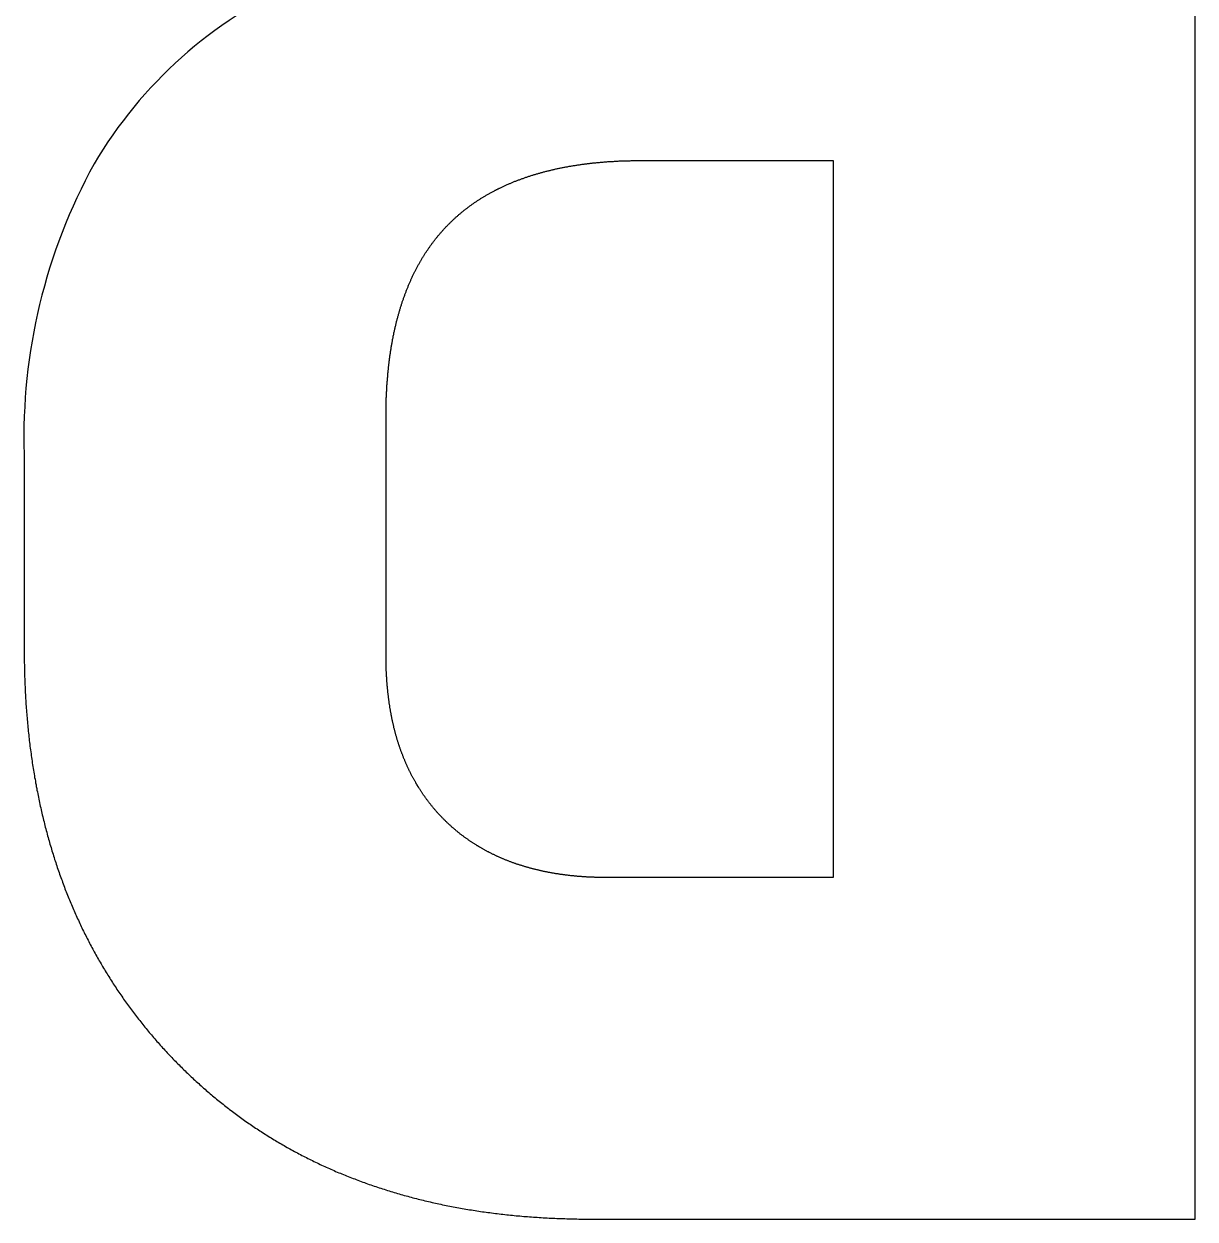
# Model space of a CAD drawing. Header units: millimetres. Extents: x -952 to 939, y -633 to 632.
# Drawn here: x -375.15 to -362.89, y -57.45 to -44.95 of the extents above; entities that cross this region are included whole.
import ezdxf

# ---------------------------------------------------------------- set-up
doc = ezdxf.new("R2010")
doc.units = ezdxf.units.MM
doc.layers.get('0').update_dxf_attribs({"lineweight": 25, "true_color": 0xffffff})

msp = doc.modelspace()

# ---------------------------------------------------------------- linework, layer by layer
at = {"color": 5, "true_color": 0x0000ff, "flags": 128}
msp.add_lwpolyline([(-372.287, -44.526, 0.156907), (-374.412, -46.419, 0.134483), (-375.144, -49.455), (-375.144, -51.49), (-375.144, -51.511), (-375.144, -51.533), (-375.144, -51.554), (-375.143, -51.575), (-375.143, -51.596), (-375.143, -51.617), (-375.143, -51.638), (-375.142, -51.659), (-375.142, -51.68), (-375.141, -51.701), (-375.141, -51.721), (-375.14, -51.742), (-375.14, -51.763), (-375.139, -51.784), (-375.138, -51.805), (-375.138, -51.825), (-375.137, -51.846), (-375.136, -51.867), (-375.135, -51.887), (-375.134, -51.908), (-375.133, -51.928), (-375.132, -51.949), (-375.131, -51.969), (-375.13, -51.99), (-375.129, -52.01), (-375.127, -52.03), (-375.126, -52.051), (-375.125, -52.071), (-375.123, -52.091), (-375.122, -52.111), (-375.12, -52.132), (-375.119, -52.152), (-375.117, -52.172), (-375.116, -52.192), (-375.114, -52.212), (-375.112, -52.232), (-375.11, -52.252), (-375.108, -52.272), (-375.107, -52.292), (-375.105, -52.312), (-375.103, -52.332), (-375.101, -52.352), (-375.099, -52.371), (-375.096, -52.391), (-375.094, -52.411), (-375.092, -52.431), (-375.09, -52.45), (-375.087, -52.47), (-375.085, -52.489), (-375.083, -52.509), (-375.08, -52.528), (-375.078, -52.548), (-375.075, -52.567), (-375.072, -52.587), (-375.07, -52.606), (-375.067, -52.626), (-375.064, -52.645), (-375.061, -52.664), (-375.059, -52.684), (-375.056, -52.703), (-375.053, -52.722), (-375.05, -52.741), (-375.047, -52.76), (-375.043, -52.779), (-375.04, -52.798), (-375.037, -52.817), (-375.034, -52.836), (-375.03, -52.855), (-375.027, -52.874), (-375.024, -52.893), (-375.02, -52.912), (-375.017, -52.931), (-375.013, -52.95), (-375.01, -52.968), (-375.006, -52.987), (-375.002, -53.006), (-374.998, -53.025), (-374.995, -53.043), (-374.991, -53.062), (-374.987, -53.08), (-374.983, -53.099), (-374.979, -53.117), (-374.975, -53.136), (-374.971, -53.154), (-374.967, -53.173), (-374.962, -53.191), (-374.958, -53.209), (-374.954, -53.228), (-374.95, -53.246), (-374.945, -53.264), (-374.941, -53.282), (-374.936, -53.3), (-374.932, -53.319), (-374.927, -53.337), (-374.923, -53.355), (-374.918, -53.373), (-374.913, -53.391), (-374.908, -53.409), (-374.904, -53.427), (-374.899, -53.445), (-374.894, -53.462), (-374.889, -53.48), (-374.884, -53.498), (-374.879, -53.516), (-374.874, -53.534), (-374.868, -53.551), (-374.863, -53.569), (-374.858, -53.587), (-374.853, -53.604), (-374.847, -53.622), (-374.842, -53.639), (-374.836, -53.657), (-374.831, -53.674), (-374.825, -53.692), (-374.82, -53.709), (-374.814, -53.726), (-374.808, -53.744), (-374.802, -53.761), (-374.797, -53.778), (-374.791, -53.796), (-374.785, -53.813), (-374.779, -53.83), (-374.773, -53.847), (-374.767, -53.864), (-374.761, -53.881), (-374.755, -53.898), (-374.748, -53.915), (-374.742, -53.932), (-374.736, -53.949), (-374.729, -53.966), (-374.723, -53.983), (-374.717, -54), (-374.71, -54.017), (-374.704, -54.033), (-374.697, -54.05), (-374.69, -54.067), (-374.684, -54.083), (-374.677, -54.1), (-374.67, -54.117), (-374.663, -54.133), (-374.656, -54.15), (-374.649, -54.166), (-374.642, -54.183), (-374.635, -54.199), (-374.628, -54.216), (-374.621, -54.232), (-374.614, -54.248), (-374.607, -54.265), (-374.599, -54.281), (-374.592, -54.297), (-374.585, -54.313), (-374.577, -54.329), (-374.57, -54.346), (-374.562, -54.362), (-374.555, -54.378), (-374.547, -54.394), (-374.539, -54.41), (-374.532, -54.426), (-374.524, -54.442), (-374.516, -54.458), (-374.508, -54.473), (-374.5, -54.489), (-374.492, -54.505), (-374.484, -54.521), (-374.476, -54.537), (-374.468, -54.552), (-374.46, -54.568), (-374.452, -54.584), (-374.443, -54.599), (-374.435, -54.615), (-374.427, -54.63), (-374.418, -54.646), (-374.41, -54.661), (-374.401, -54.677), (-374.393, -54.692), (-374.384, -54.708), (-374.376, -54.723), (-374.367, -54.738), (-374.358, -54.753), (-374.349, -54.769), (-374.34, -54.784), (-374.332, -54.799), (-374.323, -54.814), (-374.314, -54.829), (-374.305, -54.844), (-374.295, -54.859), (-374.286, -54.874), (-374.277, -54.889), (-374.268, -54.904), (-374.259, -54.919), (-374.249, -54.934), (-374.24, -54.949), (-374.23, -54.964), (-374.221, -54.979), (-374.211, -54.993), (-374.202, -55.008), (-374.192, -55.023), (-374.182, -55.037), (-374.173, -55.052), (-374.163, -55.066), (-374.153, -55.081), (-374.143, -55.096), (-374.133, -55.11), (-374.123, -55.124), (-374.113, -55.139), (-374.103, -55.153), (-374.093, -55.168), (-374.083, -55.182), (-374.073, -55.196), (-374.062, -55.21), (-374.052, -55.225), (-374.042, -55.239), (-374.031, -55.253), (-374.021, -55.267), (-374.01, -55.281), (-374, -55.295), (-373.989, -55.309), (-373.978, -55.323), (-373.968, -55.337), (-373.957, -55.351), (-373.946, -55.365), (-373.935, -55.379), (-373.924, -55.392), (-373.913, -55.406), (-373.902, -55.42), (-373.891, -55.434), (-373.88, -55.447), (-373.869, -55.461), (-373.858, -55.475), (-373.847, -55.488), (-373.835, -55.502), (-373.824, -55.515), (-373.813, -55.529), (-373.801, -55.542), (-373.79, -55.556), (-373.778, -55.569), (-373.766, -55.582), (-373.755, -55.596), (-373.743, -55.609), (-373.731, -55.622), (-373.72, -55.635), (-373.708, -55.649), (-373.696, -55.662), (-373.684, -55.675), (-373.672, -55.688), (-373.66, -55.701), (-373.648, -55.714), (-373.636, -55.727), (-373.623, -55.74), (-373.611, -55.753), (-373.599, -55.766), (-373.587, -55.778), (-373.574, -55.791), (-373.562, -55.804), (-373.549, -55.817), (-373.537, -55.83), (-373.524, -55.842), (-373.512, -55.855), (-373.499, -55.867), (-373.486, -55.88), (-373.474, -55.892), (-373.461, -55.905), (-373.448, -55.917), (-373.435, -55.93), (-373.422, -55.942), (-373.409, -55.954), (-373.397, -55.966), (-373.384, -55.978), (-373.371, -55.99), (-373.358, -56.002), (-373.345, -56.014), (-373.332, -56.026), (-373.318, -56.038), (-373.305, -56.05), (-373.292, -56.062), (-373.279, -56.074), (-373.266, -56.085), (-373.252, -56.097), (-373.239, -56.108), (-373.226, -56.12), (-373.212, -56.131), (-373.199, -56.143), (-373.185, -56.154), (-373.172, -56.166), (-373.158, -56.177), (-373.145, -56.188), (-373.131, -56.199), (-373.118, -56.21), (-373.104, -56.221), (-373.09, -56.233), (-373.077, -56.243), (-373.063, -56.254), (-373.049, -56.265), (-373.035, -56.276), (-373.021, -56.287), (-373.007, -56.298), (-372.994, -56.308), (-372.98, -56.319), (-372.966, -56.33), (-372.952, -56.34), (-372.938, -56.351), (-372.923, -56.361), (-372.909, -56.371), (-372.895, -56.382), (-372.881, -56.392), (-372.867, -56.402), (-372.852, -56.412), (-372.838, -56.423), (-372.824, -56.433), (-372.809, -56.443), (-372.795, -56.453), (-372.781, -56.463), (-372.766, -56.473), (-372.752, -56.482), (-372.737, -56.492), (-372.723, -56.502), (-372.708, -56.512), (-372.693, -56.521), (-372.679, -56.531), (-372.664, -56.54), (-372.649, -56.55), (-372.634, -56.559), (-372.62, -56.569), (-372.605, -56.578), (-372.59, -56.587), (-372.575, -56.597), (-372.56, -56.606), (-372.545, -56.615), (-372.53, -56.624), (-372.515, -56.633), (-372.5, -56.642), (-372.485, -56.651), (-372.47, -56.66), (-372.455, -56.669), (-372.439, -56.678), (-372.424, -56.686), (-372.409, -56.695), (-372.394, -56.704), (-372.378, -56.712), (-372.363, -56.721), (-372.347, -56.729), (-372.332, -56.738), (-372.317, -56.746), (-372.301, -56.755), (-372.285, -56.763), (-372.27, -56.771), (-372.254, -56.779), (-372.239, -56.788), (-372.223, -56.796), (-372.207, -56.804), (-372.191, -56.812), (-372.176, -56.82), (-372.16, -56.828), (-372.144, -56.836), (-372.128, -56.843), (-372.112, -56.851), (-372.096, -56.859), (-372.08, -56.866), (-372.064, -56.874), (-372.048, -56.882), (-372.032, -56.889), (-372.016, -56.897), (-372, -56.904), (-371.984, -56.911), (-371.967, -56.919), (-371.951, -56.926), (-371.935, -56.933), (-371.919, -56.94), (-371.902, -56.947), (-371.886, -56.955), (-371.869, -56.962), (-371.853, -56.969), (-371.836, -56.975), (-371.82, -56.982), (-371.803, -56.989), (-371.787, -56.996), (-371.77, -57.003), (-371.753, -57.009), (-371.737, -57.016), (-371.72, -57.022), (-371.703, -57.029), (-371.686, -57.035), (-371.67, -57.042), (-371.653, -57.048), (-371.636, -57.055), (-371.619, -57.061), (-371.602, -57.067), (-371.585, -57.073), (-371.568, -57.079), (-371.551, -57.085), (-371.534, -57.091), (-371.517, -57.097), (-371.5, -57.103), (-371.482, -57.109), (-371.465, -57.115), (-371.448, -57.121), (-371.43, -57.127), (-371.413, -57.132), (-371.396, -57.138), (-371.378, -57.143), (-371.361, -57.149), (-371.343, -57.155), (-371.326, -57.16), (-371.308, -57.165), (-371.291, -57.171), (-371.273, -57.176), (-371.256, -57.181), (-371.238, -57.186), (-371.22, -57.191), (-371.202, -57.197), (-371.185, -57.202), (-371.167, -57.207), (-371.149, -57.212), (-371.131, -57.216), (-371.113, -57.221), (-371.095, -57.226), (-371.077, -57.231), (-371.059, -57.235), (-371.041, -57.24), (-371.023, -57.245), (-371.005, -57.249), (-370.987, -57.254), (-370.969, -57.258), (-370.951, -57.263), (-370.932, -57.267), (-370.914, -57.271), (-370.896, -57.275), (-370.877, -57.28), (-370.859, -57.284), (-370.841, -57.288), (-370.822, -57.292), (-370.804, -57.296), (-370.785, -57.3), (-370.767, -57.304), (-370.748, -57.308), (-370.729, -57.311), (-370.711, -57.315), (-370.692, -57.319), (-370.673, -57.322), (-370.655, -57.326), (-370.636, -57.33), (-370.617, -57.333), (-370.598, -57.336), (-370.579, -57.34), (-370.56, -57.343), (-370.541, -57.347), (-370.522, -57.35), (-370.503, -57.353), (-370.484, -57.356), (-370.465, -57.359), (-370.446, -57.362), (-370.427, -57.365), (-370.408, -57.368), (-370.388, -57.371), (-370.369, -57.374), (-370.35, -57.377), (-370.33, -57.38), (-370.311, -57.382), (-370.292, -57.385), (-370.272, -57.387), (-370.253, -57.39), (-370.233, -57.393), (-370.214, -57.395), (-370.194, -57.397), (-370.175, -57.4), (-370.155, -57.402), (-370.135, -57.404), (-370.116, -57.407), (-370.096, -57.409), (-370.076, -57.411), (-370.056, -57.413), (-370.036, -57.415), (-370.017, -57.417), (-369.997, -57.419), (-369.977, -57.421), (-369.957, -57.422), (-369.937, -57.424), (-369.917, -57.426), (-369.897, -57.428), (-369.877, -57.429), (-369.856, -57.431), (-369.836, -57.432), (-369.816, -57.434), (-369.796, -57.435), (-369.776, -57.436), (-369.755, -57.438), (-369.735, -57.439), (-369.714, -57.44), (-369.694, -57.441), (-369.674, -57.443), (-369.653, -57.444), (-369.633, -57.445), (-369.612, -57.446), (-369.592, -57.446), (-369.571, -57.447), (-369.55, -57.448), (-369.53, -57.449), (-369.509, -57.45), (-369.488, -57.45), (-369.467, -57.451), (-369.447, -57.452), (-369.426, -57.452), (-369.405, -57.453), (-369.384, -57.453), (-369.363, -57.453), (-369.342, -57.454), (-369.321, -57.454), (-369.3, -57.454), (-369.279, -57.454), (-369.258, -57.454), (-369.236, -57.455), (-369.215, -57.455), (-362.894, -57.455), (-362.894, -32.455)], format="xyb", dxfattribs=at)
msp.add_lwpolyline([(-371.358, -49.062), (-371.358, -49.051), (-371.358, -49.041), (-371.358, -49.03), (-371.358, -49.019), (-371.358, -49.009), (-371.358, -48.998), (-371.358, -48.988), (-371.358, -48.978), (-371.357, -48.967), (-371.357, -48.957), (-371.357, -48.946), (-371.357, -48.936), (-371.356, -48.926), (-371.356, -48.915), (-371.356, -48.905), (-371.356, -48.895), (-371.355, -48.884), (-371.355, -48.874), (-371.355, -48.864), (-371.354, -48.854), (-371.354, -48.844), (-371.353, -48.834), (-371.353, -48.823), (-371.352, -48.813), (-371.352, -48.803), (-371.351, -48.793), (-371.351, -48.783), (-371.35, -48.773), (-371.35, -48.763), (-371.349, -48.753), (-371.348, -48.743), (-371.348, -48.733), (-371.347, -48.723), (-371.347, -48.713), (-371.346, -48.704), (-371.345, -48.694), (-371.344, -48.684), (-371.344, -48.674), (-371.343, -48.664), (-371.342, -48.655), (-371.341, -48.645), (-371.34, -48.635), (-371.34, -48.625), (-371.339, -48.616), (-371.338, -48.606), (-371.337, -48.596), (-371.336, -48.587), (-371.335, -48.577), (-371.334, -48.568), (-371.333, -48.558), (-371.332, -48.549), (-371.331, -48.539), (-371.33, -48.53), (-371.329, -48.52), (-371.328, -48.511), (-371.327, -48.501), (-371.325, -48.492), (-371.324, -48.482), (-371.323, -48.473), (-371.322, -48.464), (-371.321, -48.454), (-371.319, -48.445), (-371.318, -48.436), (-371.317, -48.427), (-371.316, -48.417), (-371.314, -48.408), (-371.313, -48.399), (-371.312, -48.39), (-371.31, -48.381), (-371.309, -48.372), (-371.307, -48.362), (-371.306, -48.353), (-371.304, -48.344), (-371.303, -48.335), (-371.301, -48.326), (-371.3, -48.317), (-371.298, -48.308), (-371.297, -48.299), (-371.295, -48.29), (-371.294, -48.281), (-371.292, -48.273), (-371.29, -48.264), (-371.289, -48.255), (-371.287, -48.246), (-371.285, -48.237), (-371.284, -48.228), (-371.282, -48.22), (-371.28, -48.211), (-371.278, -48.202), (-371.276, -48.194), (-371.275, -48.185), (-371.273, -48.176), (-371.271, -48.168), (-371.269, -48.159), (-371.267, -48.15), (-371.265, -48.142), (-371.263, -48.133), (-371.261, -48.125), (-371.259, -48.116), (-371.257, -48.108), (-371.255, -48.099), (-371.253, -48.091), (-371.251, -48.082), (-371.249, -48.074), (-371.247, -48.066), (-371.245, -48.057), (-371.243, -48.049), (-371.241, -48.041), (-371.238, -48.032), (-371.236, -48.024), (-371.234, -48.016), (-371.232, -48.007), (-371.229, -47.999), (-371.227, -47.991), (-371.225, -47.983), (-371.222, -47.975), (-371.22, -47.967), (-371.218, -47.959), (-371.215, -47.95), (-371.213, -47.942), (-371.211, -47.934), (-371.208, -47.926), (-371.206, -47.918), (-371.203, -47.91), (-371.201, -47.902), (-371.198, -47.894), (-371.196, -47.887), (-371.193, -47.879), (-371.19, -47.871), (-371.188, -47.863), (-371.185, -47.855), (-371.182, -47.847), (-371.18, -47.839), (-371.177, -47.832), (-371.174, -47.824), (-371.172, -47.816), (-371.169, -47.809), (-371.166, -47.801), (-371.163, -47.793), (-371.161, -47.786), (-371.158, -47.778), (-371.155, -47.77), (-371.152, -47.763), (-371.149, -47.755), (-371.146, -47.748), (-371.143, -47.74), (-371.14, -47.733), (-371.137, -47.725), (-371.134, -47.718), (-371.131, -47.71), (-371.128, -47.703), (-371.125, -47.696), (-371.122, -47.688), (-371.119, -47.681), (-371.116, -47.674), (-371.113, -47.666), (-371.11, -47.659), (-371.106, -47.652), (-371.103, -47.644), (-371.1, -47.637), (-371.097, -47.63), (-371.094, -47.623), (-371.09, -47.616), (-371.087, -47.609), (-371.084, -47.602), (-371.08, -47.594), (-371.077, -47.587), (-371.074, -47.58), (-371.07, -47.573), (-371.067, -47.566), (-371.063, -47.559), (-371.06, -47.552), (-371.056, -47.545), (-371.053, -47.539), (-371.049, -47.532), (-371.046, -47.525), (-371.042, -47.518), (-371.039, -47.511), (-371.035, -47.504), (-371.032, -47.497), (-371.028, -47.491), (-371.024, -47.484), (-371.021, -47.477), (-371.017, -47.471), (-371.013, -47.464), (-371.009, -47.457), (-371.006, -47.451), (-371.002, -47.444), (-370.998, -47.437), (-370.994, -47.431), (-370.99, -47.424), (-370.987, -47.418), (-370.983, -47.411), (-370.979, -47.405), (-370.975, -47.398), (-370.971, -47.392), (-370.967, -47.385), (-370.963, -47.379), (-370.959, -47.373), (-370.955, -47.366), (-370.951, -47.36), (-370.947, -47.354), (-370.943, -47.347), (-370.939, -47.341), (-370.934, -47.335), (-370.93, -47.328), (-370.926, -47.322), (-370.922, -47.316), (-370.918, -47.31), (-370.914, -47.304), (-370.909, -47.298), (-370.905, -47.292), (-370.901, -47.285), (-370.896, -47.279), (-370.892, -47.273), (-370.888, -47.267), (-370.883, -47.261), (-370.879, -47.255), (-370.875, -47.249), (-370.87, -47.243), (-370.866, -47.237), (-370.861, -47.232), (-370.857, -47.226), (-370.852, -47.22), (-370.848, -47.214), (-370.843, -47.208), (-370.839, -47.202), (-370.834, -47.197), (-370.829, -47.191), (-370.825, -47.185), (-370.82, -47.18), (-370.816, -47.174), (-370.811, -47.168), (-370.806, -47.163), (-370.801, -47.157), (-370.797, -47.151), (-370.792, -47.146), (-370.787, -47.14), (-370.782, -47.135), (-370.777, -47.129), (-370.773, -47.124), (-370.768, -47.118), (-370.763, -47.113), (-370.758, -47.107), (-370.753, -47.102), (-370.748, -47.096), (-370.743, -47.091), (-370.738, -47.086), (-370.733, -47.08), (-370.728, -47.075), (-370.723, -47.07), (-370.718, -47.065), (-370.713, -47.059), (-370.708, -47.054), (-370.703, -47.049), (-370.697, -47.044), (-370.692, -47.039), (-370.687, -47.034), (-370.682, -47.028), (-370.677, -47.023), (-370.671, -47.018), (-370.666, -47.013), (-370.661, -47.008), (-370.655, -47.003), (-370.65, -46.998), (-370.645, -46.993), (-370.639, -46.988), (-370.634, -46.983), (-370.629, -46.978), (-370.623, -46.974), (-370.618, -46.969), (-370.612, -46.964), (-370.607, -46.959), (-370.601, -46.954), (-370.596, -46.949), (-370.59, -46.945), (-370.584, -46.94), (-370.579, -46.935), (-370.573, -46.93), (-370.567, -46.926), (-370.562, -46.921), (-370.556, -46.916), (-370.55, -46.912), (-370.545, -46.907), (-370.539, -46.903), (-370.533, -46.898), (-370.527, -46.893), (-370.521, -46.889), (-370.516, -46.884), (-370.51, -46.88), (-370.504, -46.876), (-370.498, -46.871), (-370.492, -46.867), (-370.486, -46.862), (-370.48, -46.858), (-370.474, -46.853), (-370.468, -46.849), (-370.462, -46.845), (-370.456, -46.84), (-370.45, -46.836), (-370.444, -46.832), (-370.438, -46.828), (-370.431, -46.823), (-370.425, -46.819), (-370.419, -46.815), (-370.413, -46.811), (-370.407, -46.807), (-370.4, -46.803), (-370.394, -46.799), (-370.388, -46.794), (-370.381, -46.79), (-370.375, -46.786), (-370.369, -46.782), (-370.362, -46.778), (-370.356, -46.774), (-370.349, -46.77), (-370.343, -46.766), (-370.337, -46.763), (-370.33, -46.759), (-370.324, -46.755), (-370.317, -46.751), (-370.31, -46.747), (-370.304, -46.743), (-370.297, -46.739), (-370.291, -46.736), (-370.284, -46.732), (-370.277, -46.728), (-370.271, -46.724), (-370.264, -46.721), (-370.257, -46.717), (-370.251, -46.713), (-370.244, -46.71), (-370.237, -46.706), (-370.23, -46.703), (-370.223, -46.699), (-370.216, -46.695), (-370.21, -46.692), (-370.203, -46.688), (-370.196, -46.685), (-370.189, -46.681), (-370.182, -46.678), (-370.175, -46.674), (-370.168, -46.671), (-370.161, -46.668), (-370.154, -46.664), (-370.147, -46.661), (-370.14, -46.658), (-370.133, -46.654), (-370.125, -46.651), (-370.118, -46.648), (-370.111, -46.644), (-370.104, -46.641), (-370.097, -46.638), (-370.09, -46.635), (-370.082, -46.632), (-370.075, -46.628), (-370.068, -46.625), (-370.06, -46.622), (-370.053, -46.619), (-370.046, -46.616), (-370.038, -46.613), (-370.031, -46.61), (-370.023, -46.607), (-370.016, -46.604), (-370.009, -46.601), (-370.001, -46.598), (-369.994, -46.595), (-369.986, -46.592), (-369.978, -46.589), (-369.971, -46.586), (-369.963, -46.584), (-369.956, -46.581), (-369.948, -46.578), (-369.94, -46.575), (-369.933, -46.572), (-369.925, -46.57), (-369.917, -46.567), (-369.91, -46.564), (-369.902, -46.561), (-369.894, -46.559), (-369.886, -46.556), (-369.878, -46.553), (-369.87, -46.551), (-369.863, -46.548), (-369.855, -46.546), (-369.847, -46.543), (-369.839, -46.541), (-369.831, -46.538), (-369.823, -46.536), (-369.815, -46.533), (-369.807, -46.531), (-369.799, -46.528), (-369.791, -46.526), (-369.783, -46.523), (-369.775, -46.521), (-369.767, -46.519), (-369.758, -46.516), (-369.75, -46.514), (-369.742, -46.512), (-369.734, -46.51), (-369.726, -46.507), (-369.717, -46.505), (-369.709, -46.503), (-369.701, -46.501), (-369.692, -46.499), (-369.684, -46.496), (-369.676, -46.494), (-369.667, -46.492), (-369.659, -46.49), (-369.65, -46.488), (-369.642, -46.486), (-369.634, -46.484), (-369.625, -46.482), (-369.617, -46.48), (-369.608, -46.478), (-369.6, -46.476), (-369.591, -46.474), (-369.582, -46.472), (-369.574, -46.47), (-369.565, -46.468), (-369.556, -46.467), (-369.548, -46.465), (-369.539, -46.463), (-369.53, -46.461), (-369.522, -46.459), (-369.513, -46.458), (-369.504, -46.456), (-369.495, -46.454), (-369.486, -46.453), (-369.478, -46.451), (-369.469, -46.449), (-369.46, -46.448), (-369.451, -46.446), (-369.442, -46.444), (-369.433, -46.443), (-369.424, -46.441), (-369.415, -46.44), (-369.406, -46.438), (-369.397, -46.437), (-369.388, -46.435), (-369.379, -46.434), (-369.37, -46.433), (-369.361, -46.431), (-369.351, -46.43), (-369.342, -46.428), (-369.333, -46.427), (-369.324, -46.426), (-369.315, -46.424), (-369.305, -46.423), (-369.296, -46.422), (-369.287, -46.421), (-369.277, -46.419), (-369.268, -46.418), (-369.259, -46.417), (-369.249, -46.416), (-369.24, -46.415), (-369.231, -46.414), (-369.221, -46.412), (-369.212, -46.411), (-369.202, -46.41), (-369.193, -46.409), (-369.183, -46.408), (-369.174, -46.407), (-369.164, -46.406), (-369.154, -46.405), (-369.145, -46.404), (-369.135, -46.404), (-369.126, -46.403), (-369.116, -46.402), (-369.106, -46.401), (-369.096, -46.4), (-369.087, -46.399), (-369.077, -46.398), (-369.067, -46.398), (-369.057, -46.397), (-369.048, -46.396), (-369.038, -46.395), (-369.028, -46.395), (-369.018, -46.394), (-369.008, -46.393), (-368.998, -46.393), (-368.988, -46.392), (-368.978, -46.392), (-368.968, -46.391), (-368.958, -46.39), (-368.948, -46.39), (-368.938, -46.389), (-368.928, -46.389), (-368.918, -46.388), (-368.908, -46.388), (-368.898, -46.388), (-368.887, -46.387), (-368.877, -46.387), (-368.867, -46.386), (-368.857, -46.386), (-368.847, -46.386), (-368.836, -46.385), (-368.826, -46.385), (-368.816, -46.385), (-368.805, -46.385), (-368.795, -46.384), (-368.785, -46.384), (-368.774, -46.384), (-368.764, -46.384), (-368.753, -46.384), (-368.743, -46.383), (-368.732, -46.383), (-368.722, -46.383), (-368.711, -46.383), (-368.701, -46.383), (-368.69, -46.383), (-368.68, -46.383), (-366.68, -46.383), (-366.68, -53.883), (-369.037, -53.883), (-369.045, -53.883), (-369.054, -53.883), (-369.063, -53.883), (-369.071, -53.883), (-369.08, -53.883), (-369.088, -53.883), (-369.097, -53.883), (-369.105, -53.883), (-369.114, -53.882), (-369.122, -53.882), (-369.131, -53.882), (-369.139, -53.882), (-369.148, -53.882), (-369.156, -53.881), (-369.165, -53.881), (-369.173, -53.881), (-369.182, -53.88), (-369.19, -53.88), (-369.198, -53.88), (-369.207, -53.879), (-369.215, -53.879), (-369.223, -53.879), (-369.232, -53.878), (-369.24, -53.878), (-369.248, -53.877), (-369.256, -53.877), (-369.265, -53.876), (-369.273, -53.876), (-369.281, -53.875), (-369.289, -53.875), (-369.298, -53.874), (-369.306, -53.874), (-369.314, -53.873), (-369.322, -53.872), (-369.33, -53.872), (-369.338, -53.871), (-369.346, -53.87), (-369.354, -53.87), (-369.362, -53.869), (-369.371, -53.868), (-369.379, -53.868), (-369.387, -53.867), (-369.395, -53.866), (-369.403, -53.865), (-369.411, -53.864), (-369.418, -53.863), (-369.426, -53.863), (-369.434, -53.862), (-369.442, -53.861), (-369.45, -53.86), (-369.458, -53.859), (-369.466, -53.858), (-369.474, -53.857), (-369.482, -53.856), (-369.489, -53.855), (-369.497, -53.854), (-369.505, -53.853), (-369.513, -53.852), (-369.52, -53.851), (-369.528, -53.85), (-369.536, -53.849), (-369.544, -53.847), (-369.551, -53.846), (-369.559, -53.845), (-369.567, -53.844), (-369.574, -53.843), (-369.582, -53.842), (-369.59, -53.84), (-369.597, -53.839), (-369.605, -53.838), (-369.612, -53.836), (-369.62, -53.835), (-369.627, -53.834), (-369.635, -53.832), (-369.643, -53.831), (-369.65, -53.83), (-369.658, -53.828), (-369.665, -53.827), (-369.672, -53.825), (-369.68, -53.824), (-369.687, -53.822), (-369.695, -53.821), (-369.702, -53.819), (-369.709, -53.818), (-369.717, -53.816), (-369.724, -53.815), (-369.731, -53.813), (-369.739, -53.811), (-369.746, -53.81), (-369.753, -53.808), (-369.761, -53.806), (-369.768, -53.805), (-369.775, -53.803), (-369.782, -53.801), (-369.79, -53.799), (-369.797, -53.798), (-369.804, -53.796), (-369.811, -53.794), (-369.818, -53.792), (-369.825, -53.79), (-369.833, -53.789), (-369.84, -53.787), (-369.847, -53.785), (-369.854, -53.783), (-369.861, -53.781), (-369.868, -53.779), (-369.875, -53.777), (-369.882, -53.775), (-369.889, -53.773), (-369.896, -53.771), (-369.903, -53.769), (-369.91, -53.767), (-369.917, -53.765), (-369.924, -53.763), (-369.931, -53.761), (-369.937, -53.758), (-369.944, -53.756), (-369.951, -53.754), (-369.958, -53.752), (-369.965, -53.75), (-369.972, -53.747), (-369.978, -53.745), (-369.985, -53.743), (-369.992, -53.741), (-369.999, -53.738), (-370.005, -53.736), (-370.012, -53.734), (-370.019, -53.731), (-370.026, -53.729), (-370.032, -53.727), (-370.039, -53.724), (-370.046, -53.722), (-370.052, -53.719), (-370.059, -53.717), (-370.065, -53.714), (-370.072, -53.712), (-370.079, -53.709), (-370.085, -53.707), (-370.092, -53.704), (-370.098, -53.702), (-370.105, -53.699), (-370.111, -53.696), (-370.118, -53.694), (-370.124, -53.691), (-370.131, -53.688), (-370.137, -53.686), (-370.143, -53.683), (-370.15, -53.68), (-370.156, -53.677), (-370.162, -53.675), (-370.169, -53.672), (-370.175, -53.669), (-370.182, -53.666), (-370.188, -53.663), (-370.194, -53.661), (-370.2, -53.658), (-370.207, -53.655), (-370.213, -53.652), (-370.219, -53.649), (-370.225, -53.646), (-370.232, -53.643), (-370.238, -53.64), (-370.244, -53.637), (-370.25, -53.634), (-370.256, -53.631), (-370.262, -53.628), (-370.268, -53.625), (-370.275, -53.622), (-370.281, -53.619), (-370.287, -53.615), (-370.293, -53.612), (-370.299, -53.609), (-370.305, -53.606), (-370.311, -53.603), (-370.317, -53.599), (-370.323, -53.596), (-370.329, -53.593), (-370.335, -53.59), (-370.341, -53.586), (-370.346, -53.583), (-370.352, -53.58), (-370.358, -53.576), (-370.364, -53.573), (-370.37, -53.569), (-370.376, -53.566), (-370.382, -53.563), (-370.387, -53.559), (-370.393, -53.556), (-370.399, -53.552), (-370.405, -53.549), (-370.41, -53.545), (-370.416, -53.542), (-370.422, -53.538), (-370.428, -53.534), (-370.433, -53.531), (-370.439, -53.527), (-370.445, -53.524), (-370.45, -53.52), (-370.456, -53.516), (-370.461, -53.513), (-370.467, -53.509), (-370.473, -53.505), (-370.478, -53.501), (-370.484, -53.498), (-370.489, -53.494), (-370.495, -53.49), (-370.5, -53.486), (-370.506, -53.482), (-370.511, -53.478), (-370.517, -53.475), (-370.522, -53.471), (-370.528, -53.467), (-370.533, -53.463), (-370.538, -53.459), (-370.544, -53.455), (-370.549, -53.451), (-370.554, -53.447), (-370.56, -53.443), (-370.565, -53.439), (-370.57, -53.435), (-370.576, -53.431), (-370.581, -53.427), (-370.586, -53.422), (-370.591, -53.418), (-370.597, -53.414), (-370.602, -53.41), (-370.607, -53.406), (-370.612, -53.402), (-370.617, -53.397), (-370.623, -53.393), (-370.628, -53.389), (-370.633, -53.384), (-370.638, -53.38), (-370.643, -53.376), (-370.648, -53.371), (-370.653, -53.367), (-370.658, -53.363), (-370.663, -53.358), (-370.668, -53.354), (-370.673, -53.349), (-370.678, -53.345), (-370.683, -53.341), (-370.688, -53.336), (-370.693, -53.332), (-370.698, -53.327), (-370.703, -53.322), (-370.708, -53.318), (-370.713, -53.313), (-370.717, -53.309), (-370.722, -53.304), (-370.727, -53.299), (-370.732, -53.295), (-370.737, -53.29), (-370.741, -53.285), (-370.746, -53.281), (-370.751, -53.276), (-370.756, -53.271), (-370.76, -53.266), (-370.765, -53.262), (-370.77, -53.257), (-370.774, -53.252), (-370.779, -53.247), (-370.784, -53.242), (-370.788, -53.238), (-370.793, -53.233), (-370.798, -53.228), (-370.802, -53.223), (-370.807, -53.218), (-370.811, -53.213), (-370.816, -53.208), (-370.82, -53.203), (-370.825, -53.198), (-370.829, -53.193), (-370.833, -53.188), (-370.838, -53.183), (-370.842, -53.178), (-370.847, -53.173), (-370.851, -53.168), (-370.855, -53.163), (-370.86, -53.158), (-370.864, -53.153), (-370.868, -53.147), (-370.872, -53.142), (-370.877, -53.137), (-370.881, -53.132), (-370.885, -53.127), (-370.889, -53.122), (-370.893, -53.116), (-370.897, -53.111), (-370.902, -53.106), (-370.906, -53.101), (-370.91, -53.095), (-370.914, -53.09), (-370.918, -53.085), (-370.922, -53.079), (-370.926, -53.074), (-370.93, -53.069), (-370.934, -53.063), (-370.938, -53.058), (-370.942, -53.052), (-370.946, -53.047), (-370.95, -53.042), (-370.953, -53.036), (-370.957, -53.031), (-370.961, -53.025), (-370.965, -53.02), (-370.969, -53.014), (-370.973, -53.009), (-370.976, -53.003), (-370.98, -52.998), (-370.984, -52.992), (-370.988, -52.986), (-370.991, -52.981), (-370.995, -52.975), (-370.999, -52.97), (-371.002, -52.964), (-371.006, -52.958), (-371.009, -52.953), (-371.013, -52.947), (-371.017, -52.941), (-371.02, -52.935), (-371.024, -52.93), (-371.027, -52.924), (-371.031, -52.918), (-371.034, -52.912), (-371.038, -52.907), (-371.041, -52.901), (-371.045, -52.895), (-371.048, -52.889), (-371.051, -52.883), (-371.055, -52.877), (-371.058, -52.871), (-371.061, -52.865), (-371.065, -52.86), (-371.068, -52.854), (-371.071, -52.848), (-371.074, -52.842), (-371.078, -52.836), (-371.081, -52.83), (-371.084, -52.824), (-371.087, -52.818), (-371.09, -52.812), (-371.094, -52.806), (-371.097, -52.799), (-371.1, -52.793), (-371.103, -52.787), (-371.106, -52.781), (-371.109, -52.775), (-371.112, -52.769), (-371.115, -52.763), (-371.118, -52.756), (-371.121, -52.75), (-371.124, -52.744), (-371.127, -52.738), (-371.13, -52.732), (-371.133, -52.725), (-371.136, -52.719), (-371.138, -52.713), (-371.141, -52.706), (-371.144, -52.7), (-371.147, -52.694), (-371.15, -52.687), (-371.152, -52.681), (-371.155, -52.675), (-371.158, -52.668), (-371.161, -52.662), (-371.163, -52.655), (-371.166, -52.649), (-371.169, -52.643), (-371.171, -52.636), (-371.174, -52.63), (-371.177, -52.623), (-371.179, -52.617), (-371.182, -52.61), (-371.184, -52.603), (-371.187, -52.597), (-371.189, -52.59), (-371.192, -52.584), (-371.194, -52.577), (-371.197, -52.57), (-371.199, -52.564), (-371.202, -52.557), (-371.204, -52.551), (-371.206, -52.544), (-371.209, -52.537), (-371.211, -52.53), (-371.213, -52.524), (-371.216, -52.517), (-371.218, -52.51), (-371.22, -52.503), (-371.223, -52.497), (-371.225, -52.49), (-371.227, -52.483), (-371.229, -52.476), (-371.231, -52.469), (-371.233, -52.462), (-371.236, -52.455), (-371.238, -52.449), (-371.24, -52.442), (-371.242, -52.435), (-371.244, -52.428), (-371.246, -52.421), (-371.248, -52.414), (-371.25, -52.407), (-371.252, -52.4), (-371.254, -52.393), (-371.256, -52.386), (-371.258, -52.379), (-371.26, -52.372), (-371.262, -52.365), (-371.264, -52.357), (-371.266, -52.35), (-371.267, -52.343), (-371.269, -52.336), (-371.271, -52.329), (-371.273, -52.322), (-371.275, -52.315), (-371.276, -52.307), (-371.278, -52.3), (-371.28, -52.293), (-371.281, -52.286), (-371.283, -52.278), (-371.285, -52.271), (-371.286, -52.264), (-371.288, -52.256), (-371.29, -52.249), (-371.291, -52.242), (-371.293, -52.234), (-371.294, -52.227), (-371.296, -52.22), (-371.297, -52.212), (-371.299, -52.205), (-371.3, -52.197), (-371.302, -52.19), (-371.303, -52.182), (-371.305, -52.175), (-371.306, -52.167), (-371.307, -52.16), (-371.309, -52.152), (-371.31, -52.145), (-371.311, -52.137), (-371.313, -52.13), (-371.314, -52.122), (-371.315, -52.115), (-371.317, -52.107), (-371.318, -52.099), (-371.319, -52.092), (-371.32, -52.084), (-371.321, -52.076), (-371.323, -52.069), (-371.324, -52.061), (-371.325, -52.053), (-371.326, -52.045), (-371.327, -52.038), (-371.328, -52.03), (-371.329, -52.022), (-371.33, -52.014), (-371.331, -52.007), (-371.332, -51.999), (-371.333, -51.991), (-371.334, -51.983), (-371.335, -51.975), (-371.336, -51.967), (-371.337, -51.959), (-371.338, -51.951), (-371.339, -51.943), (-371.339, -51.935), (-371.34, -51.927), (-371.341, -51.919), (-371.342, -51.911), (-371.343, -51.903), (-371.343, -51.895), (-371.344, -51.887), (-371.345, -51.879), (-371.345, -51.871), (-371.346, -51.863), (-371.347, -51.855), (-371.347, -51.847), (-371.348, -51.839), (-371.349, -51.831), (-371.349, -51.822), (-371.35, -51.814), (-371.35, -51.806), (-371.351, -51.798), (-371.351, -51.79), (-371.352, -51.781), (-371.352, -51.773), (-371.353, -51.765), (-371.353, -51.757), (-371.354, -51.748), (-371.354, -51.74), (-371.354, -51.732), (-371.355, -51.723), (-371.355, -51.715), (-371.355, -51.707), (-371.356, -51.698), (-371.356, -51.69), (-371.356, -51.681), (-371.357, -51.673), (-371.357, -51.664), (-371.357, -51.656), (-371.357, -51.647), (-371.357, -51.639), (-371.358, -51.63), (-371.358, -51.622), (-371.358, -51.613), (-371.358, -51.605), (-371.358, -51.596), (-371.358, -51.588), (-371.358, -51.579), (-371.358, -51.57), (-371.358, -51.562)], close=True, dxfattribs=at)

doc.saveas('drawing.dxf')
